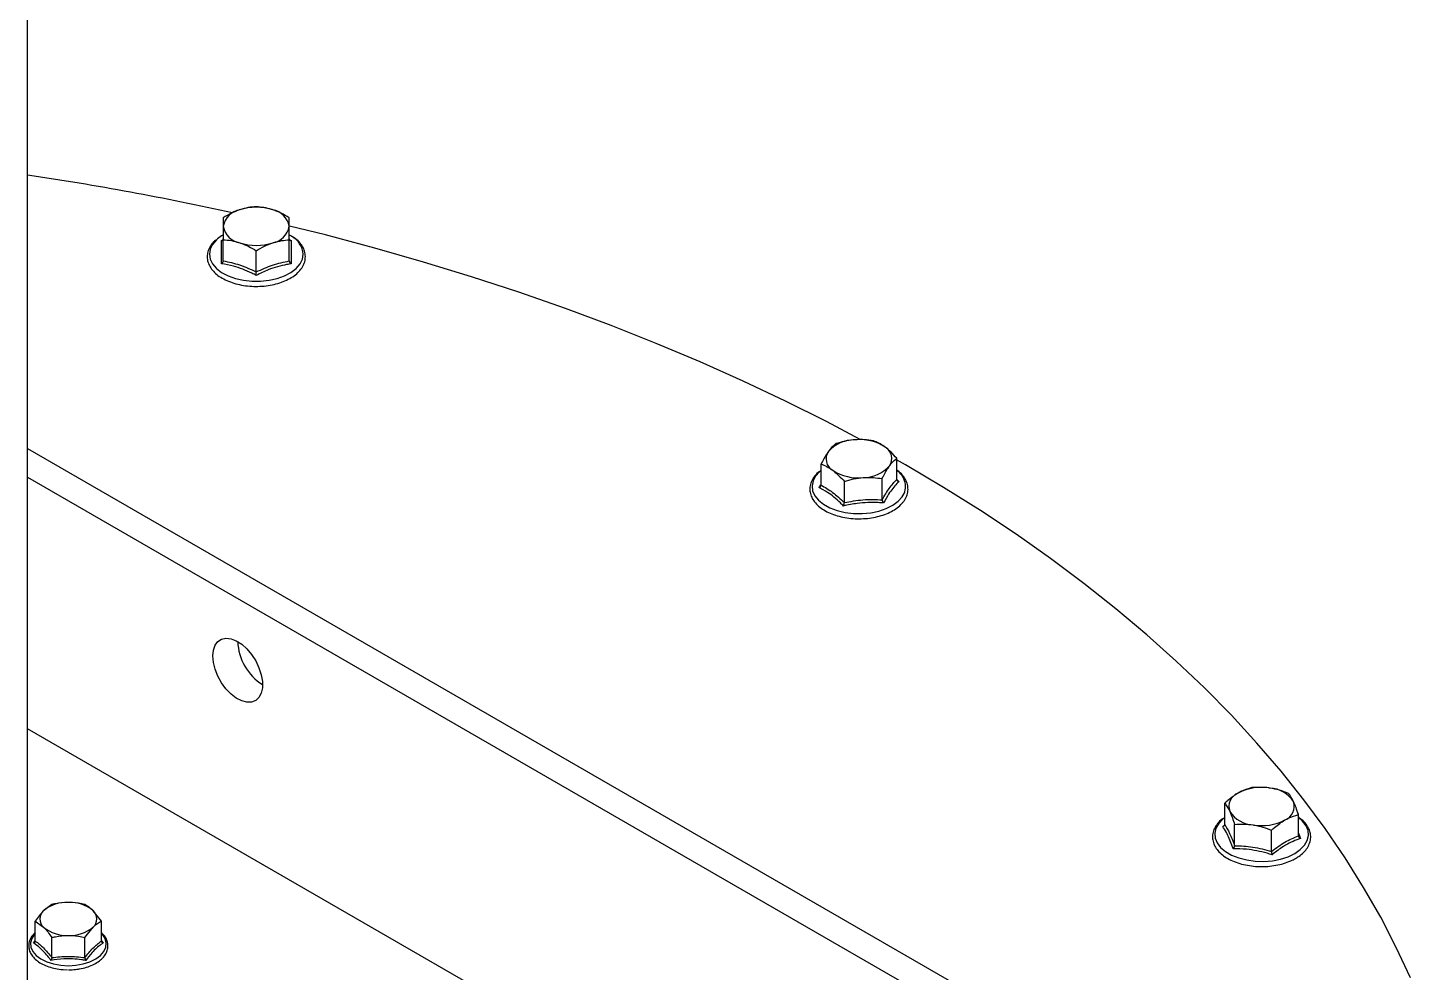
# Model space of a CAD drawing. Header units: millimetres. Extents: x 2 to 418, y 2 to 295.
# Drawn here: x 217.29 to 234.74, y 211.19 to 223.12 of the extents above; entities that cross this region are included whole.
import ezdxf

# ---------------------------------------------------------------- set-up
doc = ezdxf.new("R2010")
doc.units = ezdxf.units.MM

msp = doc.modelspace()

# ---------------------------------------------------------------- linework, layer by layer
at = {"color": 7, "linetype": 'Continuous', "lineweight": 25}
for p, q in [((217.2906, 207.4639), (217.2906, 242.4791)), ((219.7362, 220.4323), (219.756, 220.4418)), ((219.7597, 220.1751), (219.7597, 220.4428)), ((220.593, 220.1751), (220.593, 220.4428)), ((220.5974, 220.4408), (220.6165, 220.4323)), ((220.1764, 220.0362), (220.1764, 220.3039)), ((217.2906, 217.8073), (232.3352, 209.1223)), ((228.3715, 217.601), (228.2583, 217.6659)), ((228.2593, 217.4163), (228.2593, 217.684)), ((217.2906, 217.4444), (232.0209, 208.9408)), ((227.3053, 217.3438), (227.3053, 217.6115)), ((227.5982, 217.1235), (227.5982, 217.3912)), ((228.0752, 217.1597), (228.0752, 217.4274)), ((234.4761, 204.348), (217.2906, 214.269)), ((232.3996, 213.0612), (232.3996, 213.3289)), ((233.3291, 212.9174), (233.3291, 213.1851)), ((232.3735, 213.0369), (232.3984, 213.0558)), ((232.5242, 212.7929), (232.5242, 213.0606)), ((232.9889, 212.721), (232.9889, 212.9887)), ((217.5957, 212.0502), (217.4914, 211.9723)), ((218.2211, 211.8418), (218.1169, 211.9723)), ((217.3872, 211.8418), (217.4914, 211.7639)), ((217.3872, 211.5885), (217.3872, 211.8418)), ((218.0127, 211.6333), (218.1169, 211.7639)), ((218.2211, 211.5885), (218.2211, 211.8418)), ((217.3646, 211.5649), (217.3872, 211.5931)), ((217.5957, 211.3801), (217.5957, 211.6333)), ((218.0127, 211.3801), (218.0127, 211.6333)), ((218.2211, 211.5916), (218.2437, 211.5649)), ((217.7377, 211.2279), (217.7948, 211.2255))]:
    msp.add_line(p, q, dxfattribs=at)
at = {"color": 8, "linetype": 'Continuous', "lineweight": 25}
for p, q in [((228.2598, 217.4141), (228.2861, 217.39)), ((233.3291, 212.9501), (233.3553, 212.885))]:
    msp.add_line(p, q, dxfattribs=at)
at = {"color": 7, "linetype": 'Continuous', "lineweight": 25, "flags": 128}
for points in [[(227.7985, 217.9211), (227.3728, 218.1458), (226.8538, 218.4057), (226.3223, 218.6571), (225.7787, 218.8997), (225.2234, 219.1333), (224.6568, 219.3577), (224.0795, 219.5728), (223.4919, 219.7784), (222.8945, 219.9743), (222.2876, 220.1604), (221.6719, 220.3364), (221.0478, 220.5024), (220.5949, 220.6152)], [(219.7528, 220.4995), (219.7388, 220.4909), (219.688, 220.4539)], [(220.622, 220.4857), (220.6139, 220.4909), (220.5963, 220.5016)], [(234.7416, 211.1262), (234.5638, 211.5093), (234.3673, 211.8894), (234.1522, 212.2661), (233.9187, 212.6392), (233.667, 213.0083), (233.3973, 213.3731), (233.1099, 213.7334), (232.8049, 214.0888), (232.4826, 214.4391), (232.1433, 214.784), (231.7872, 215.1233), (231.4146, 215.4565), (231.0258, 215.7836), (230.6212, 216.1042), (230.201, 216.418), (229.7656, 216.7248), (229.3153, 217.0244), (228.8505, 217.3166), (228.3715, 217.601), (228.3715, 217.601)], [(219.6269, 215.1885), (219.6342, 215.2623), (219.6559, 215.3241), (219.691, 215.3711), (219.7377, 215.4011), (219.7939, 215.4127), (219.8571, 215.4053), (219.9241, 215.3793), (219.992, 215.3358), (220.0575, 215.277), (220.1175, 215.2056), (220.1693, 215.1249), (220.2104, 215.0387), (220.239, 214.951), (220.2536, 214.8659), (220.2536, 214.7875), (220.239, 214.7193), (220.2104, 214.6645), (220.1693, 214.6258), (220.1175, 214.6049), (220.0575, 214.6028), (219.992, 214.6196), (219.9241, 214.6545), (219.8571, 214.7059), (219.7939, 214.7714), (219.7377, 214.8479), (219.691, 214.9319), (219.6559, 215.0193), (219.6342, 215.1062), (219.6269, 215.1885)]]:
    msp.add_lwpolyline(points, dxfattribs=at)
at = {"color": 8, "linetype": 'Continuous', "lineweight": 25, "flags": 128}
for points in [[(219.688, 220.4539), (219.673, 220.4406), (219.6243, 220.3841), (219.5944, 220.3235), (219.5843, 220.2607), (219.5944, 220.1979), (219.6243, 220.1372), (219.673, 220.0808), (219.7388, 220.0304), (219.8196, 219.9879), (219.9125, 219.9547), (220.0143, 219.932), (220.1217, 219.9204), (220.231, 219.9204), (220.3384, 219.932), (220.4403, 219.9547), (220.5331, 219.9879), (220.6139, 220.0304), (220.6797, 220.0808), (220.7284, 220.1372), (220.7583, 220.1979), (220.7684, 220.2607), (220.7684, 220.2607)], [(227.3041, 217.5284), (227.2863, 217.5134), (227.2353, 217.4576), (227.203, 217.3974), (227.1904, 217.3347), (227.198, 217.2718), (227.2254, 217.2108), (227.2719, 217.1537), (227.3357, 217.1025), (227.4147, 217.0589), (227.5062, 217.0245), (227.6072, 217.0003), (227.7141, 216.9873), (227.8233, 216.9859), (227.9311, 216.996), (228.0339, 217.0174), (228.128, 217.0494), (228.2105, 217.0908), (228.2783, 217.1402), (228.3292, 217.196)], [(232.3968, 213.1457), (232.376, 213.1292), (232.3228, 213.0741), (232.2881, 213.0143), (232.273, 212.9518), (232.278, 212.8888), (232.303, 212.8274), (232.3472, 212.7697), (232.4089, 212.7177), (232.4862, 212.6731), (232.5763, 212.6374), (232.6762, 212.612), (232.7826, 212.5975), (232.8917, 212.5946), (232.9999, 212.6033), (233.1035, 212.6234), (233.199, 212.654), (233.283, 212.6943)], [(233.283, 212.6943), (233.3528, 212.7429), (233.406, 212.798), (233.4407, 212.8578), (233.4558, 212.9202), (233.4507, 212.9832), (233.4257, 213.0446), (233.3816, 213.1023), (233.3291, 213.1477)], [(217.3872, 211.6884), (217.375, 211.675), (217.3414, 211.6226), (217.3267, 211.5674), (217.3316, 211.5116), (217.3559, 211.4576), (217.3985, 211.4075), (217.4577, 211.3633), (217.5311, 211.3269), (217.6156, 211.2998), (217.7079, 211.2831), (217.8042, 211.2775)], [(217.8042, 211.2775), (217.9004, 211.2831), (217.9927, 211.2998), (218.0773, 211.3269), (218.1507, 211.3633), (218.2099, 211.4075), (218.2525, 211.4576), (218.2767, 211.5116), (218.2816, 211.5674), (218.267, 211.6226), (218.2334, 211.675), (218.2211, 211.6884)]]:
    msp.add_lwpolyline(points, dxfattribs=at)
at = {"color": 7, "linetype": 'Continuous', "lineweight": 25}
for centre, radius, start, end in [((211.6648, 183.5186), 38.1568, 77.57174, 81.52145), ((220.0134, 220.5666), 0.2577, 100.1397, 169.85409), ((220.1764, 220.1685), 0.6843, 72.27565, 107.72435), ((220.3393, 220.5666), 0.2577, 10.14591, 79.8603), ((220.0134, 220.6574), 0.2577, 190.14591, 259.8603), ((220.3393, 220.6574), 0.2577, 280.1397, 349.85409), ((220.1764, 221.0556), 0.6843, 252.27565, 287.72435), ((227.7304, 217.4646), 0.4521, 90.32239, 137.46127), ((227.7916, 217.332), 0.5881, 56.88663, 96.21723), ((228.0315, 217.6806), 0.1653, 325.1444, 60.54919), ((227.533, 217.6757), 0.1653, 145.1444, 240.54919), ((227.773, 218.0243), 0.5881, 236.88663, 276.21723), ((227.8341, 217.8918), 0.4521, 270.32239, 317.46127), ((220.6204, 215.3992), 0.6798, 182.46641, 237.53359), ((232.6346, 213.2861), 0.1832, 110.74208, 199.461), ((232.8637, 212.8894), 0.6396, 80.2289, 117.35717), ((232.9494, 213.14), 0.3804, 33.43888, 86.5665), ((233.0941, 213.2886), 0.1832, 290.74208, 19.461), ((232.7793, 213.4347), 0.3804, 213.43888, 266.5665), ((232.8651, 213.6853), 0.6396, 260.2289, 297.35717), ((217.7814, 211.6234), 0.4537, 87.13005, 129.73612), ((217.8269, 211.6234), 0.4537, 50.26388, 92.86995), ((217.5823, 211.8681), 0.1383, 131.06868, 228.93132), ((218.0261, 211.8681), 0.1383, 311.06868, 48.93132), ((217.7814, 212.1127), 0.4537, 230.26388, 272.86995), ((217.8269, 212.1127), 0.4537, 267.13005, 309.73612)]:
    msp.add_arc(centre, radius, start, end, dxfattribs=at)
at = {"color": 8, "linetype": 'Continuous', "lineweight": 25}
for centre, radius, start, end in [((220.4856, 220.2368), 0.2838, 4.828, 61.27396), ((228.1327, 217.3287), 0.2372, 325.98195, 57.7303)]:
    msp.add_arc(centre, radius, start, end, dxfattribs=at)
at = {"color": 7, "linetype": 'Continuous', "lineweight": 25}
for points, knots in [([(219.968, 220.8203), (219.9631, 220.8187), (219.8927, 220.7948), (219.8238, 220.7563), (219.7597, 220.7205)], [0, 0, 0, 0, 0.0702211, 1, 1, 1, 1]), ([(220.1764, 220.8594), (220.1425, 220.8566), (220.0742, 220.851), (220.0036, 220.8306), (219.968, 220.8203)], [0, 0, 0, 0, 0.495458, 1, 1, 1, 1]), ([(220.3847, 220.8203), (220.3798, 220.822), (220.3094, 220.845), (220.2405, 220.8524), (220.1764, 220.8594)], [0, 0, 0, 0, 0.0702211, 1, 1, 1, 1]), ([(220.593, 220.7205), (220.5592, 220.7403), (220.4909, 220.7802), (220.4203, 220.8069), (220.3847, 220.8203)], [0, 0, 0, 0, 0.495458, 1, 1, 1, 1]), ([(219.7597, 220.7205), (219.7597, 220.6982), (219.7597, 220.6687), (219.7597, 220.6232), (219.7597, 220.612)], [0, 0, 0, 0, 0.7536937, 1, 1, 1, 1]), ([(219.7597, 220.612), (219.7597, 220.5721), (219.7597, 220.5204), (219.7597, 220.4572), (219.7597, 220.4428)], [0, 0, 0, 0, 0.7706379, 1, 1, 1, 1]), ([(220.593, 220.612), (220.593, 220.6232), (220.593, 220.6687), (220.593, 220.6982), (220.593, 220.7205)], [0, 0, 0, 0, 0.2463063, 1, 1, 1, 1]), ([(220.593, 220.4428), (220.593, 220.4572), (220.593, 220.5204), (220.593, 220.5721), (220.593, 220.612)], [0, 0, 0, 0, 0.2293621, 1, 1, 1, 1]), ([(219.6651, 220.4398), (219.6553, 220.4317), (219.6248, 220.4061), (219.5899, 220.356), (219.5622, 220.292), (219.5539, 220.226), (219.5637, 220.1614), (219.5905, 220.1), (219.6332, 220.0429), (219.6911, 219.9909), (219.7632, 219.9453), (219.8473, 219.9078), (219.9408, 219.8793), (220.0409, 219.8606), (220.1447, 219.8522), (220.2493, 219.8543), (220.3519, 219.8668), (220.4497, 219.8894), (220.54, 219.9216), (220.6204, 219.9629), (220.6884, 220.0124), (220.7419, 220.069), (220.7783, 220.1313), (220.7941, 220.1857), (220.7954, 220.2183), (220.7958, 220.2287)], [0, 0, 0, 0, 0.021805, 0.068211, 0.1138394, 0.1582205, 0.201667, 0.2449795, 0.2889869, 0.3340568, 0.3798951, 0.4260366, 0.472154, 0.518187, 0.5641543, 0.6101003, 0.6560742, 0.7021174, 0.748287, 0.7946319, 0.8411632, 0.8877272, 0.9338472, 0.978906, 1, 1, 1, 1]), ([(219.7362, 220.4323), (219.7363, 220.4323), (219.7397, 220.4323), (219.7461, 220.4334), (219.7535, 220.4376), (219.7587, 220.4441), (219.7593, 220.4499), (219.7597, 220.4528)], [0, 0, 0, 0, 0.0061266, 0.2677695, 0.5287437, 0.7638875, 1, 1, 1, 1]), ([(219.7362, 220.1389), (219.7364, 220.1546), (219.7375, 220.2337), (219.7382, 220.3407), (219.7368, 220.4063), (219.7362, 220.4323)], [0, 0, 0, 0, 0.1305234, 0.6552334, 1, 1, 1, 1]), ([(219.7597, 220.4428), (219.7935, 220.44), (219.8618, 220.4344), (219.9324, 220.414), (219.968, 220.4037)], [0, 0, 0, 0, 0.495458, 1, 1, 1, 1]), ([(220.3847, 220.4037), (220.3896, 220.4053), (220.46, 220.4283), (220.5289, 220.4358), (220.593, 220.4428)], [0, 0, 0, 0, 0.0702211, 1, 1, 1, 1]), ([(220.593, 220.4528), (220.5934, 220.4499), (220.5941, 220.4441), (220.5992, 220.4376), (220.6066, 220.4334), (220.613, 220.4323), (220.6164, 220.4323), (220.6165, 220.4323)], [0, 0, 0, 0, 0.2361125, 0.4712563, 0.7322305, 0.9938734, 1, 1, 1, 1]), ([(220.6165, 220.4323), (220.6163, 220.4228), (220.6152, 220.375), (220.6145, 220.2834), (220.6159, 220.1799), (220.6165, 220.1389)], [0, 0, 0, 0, 0.1305234, 0.6552334, 1, 1, 1, 1]), ([(220.7958, 220.2287), (220.7952, 220.2411), (220.7936, 220.2747), (220.7769, 220.3288), (220.7415, 220.3879), (220.6965, 220.438), (220.6579, 220.4651), (220.6414, 220.4766)], [0, 0, 0, 0, 0.1321558, 0.3603923, 0.5902911, 0.8253983, 1, 1, 1, 1]), ([(219.968, 220.4037), (219.973, 220.402), (220.0433, 220.3782), (220.1123, 220.3397), (220.1764, 220.3039)], [0, 0, 0, 0, 0.0702211, 1, 1, 1, 1]), ([(220.1764, 220.3039), (220.2102, 220.3237), (220.2785, 220.3636), (220.3491, 220.3902), (220.3847, 220.4037)], [0, 0, 0, 0, 0.495458, 1, 1, 1, 1]), ([(219.7362, 220.1389), (219.7363, 220.1389), (219.7397, 220.1412), (219.7461, 220.1466), (219.7535, 220.1558), (219.7587, 220.1657), (219.7593, 220.1719), (219.7597, 220.1751)], [0, 0, 0, 0, 0.0061266, 0.2677695, 0.5287437, 0.7638875, 1, 1, 1, 1]), ([(220.1764, 219.9922), (220.1575, 220.0017), (220.0629, 220.0496), (219.9143, 220.1073), (219.7868, 220.1299), (219.7362, 220.1389)], [0, 0, 0, 0, 0.1305234, 0.6552334, 1, 1, 1, 1]), ([(219.7597, 220.1751), (219.8281, 220.1611), (219.9669, 220.1329), (220.1058, 220.0687), (220.1764, 220.0362)], [0, 0, 0, 0, 0.4922436, 1, 1, 1, 1]), ([(220.1764, 220.0362), (220.2447, 220.0678), (220.3836, 220.1321), (220.5225, 220.1606), (220.593, 220.1751)], [0, 0, 0, 0, 0.4922436, 1, 1, 1, 1]), ([(220.6165, 220.1389), (220.5974, 220.1358), (220.5018, 220.1203), (220.3525, 220.0787), (220.2264, 220.0167), (220.1764, 219.9922)], [0, 0, 0, 0, 0.1305234, 0.6552334, 1, 1, 1, 1]), ([(220.593, 220.1751), (220.5934, 220.1719), (220.5941, 220.1657), (220.5992, 220.1558), (220.6066, 220.1466), (220.613, 220.1412), (220.6164, 220.1389), (220.6165, 220.1389)], [0, 0, 0, 0, 0.2361125, 0.4712563, 0.7322305, 0.9938734, 1, 1, 1, 1]), ([(220.1764, 219.9922), (220.1764, 219.9923), (220.1764, 219.9957), (220.1764, 220.0032), (220.1764, 220.0148), (220.1764, 220.0265), (220.1764, 220.0329), (220.1764, 220.0362)], [0, 0, 0, 0, 0.00612663, 0.26776949, 0.5287437, 0.76388747, 1, 1, 1, 1]), ([(227.4894, 217.8681), (227.4665, 217.8485), (227.4362, 217.8224), (227.405, 217.7805), (227.3973, 217.7702)], [0, 0, 0, 0, 0.7536937, 1, 1, 1, 1]), ([(227.7279, 217.9167), (227.7222, 217.9162), (227.6417, 217.9096), (227.5628, 217.8881), (227.4894, 217.8681)], [0, 0, 0, 0, 0.0702211, 1, 1, 1, 1]), ([(227.9664, 217.9044), (227.9277, 217.9099), (227.8495, 217.9211), (227.7687, 217.9182), (227.7279, 217.9167)], [0, 0, 0, 0, 0.495458, 1, 1, 1, 1]), ([(228.1128, 217.8246), (228.1094, 217.8272), (228.0599, 217.864), (228.0115, 217.8849), (227.9664, 217.9044)], [0, 0, 0, 0, 0.0702211, 1, 1, 1, 1]), ([(228.2593, 217.684), (228.2355, 217.7104), (228.1875, 217.7637), (228.1379, 217.8042), (228.1128, 217.8246)], [0, 0, 0, 0, 0.495458, 1, 1, 1, 1]), ([(227.3973, 217.7702), (227.3733, 217.7331), (227.3421, 217.6849), (227.3121, 217.6252), (227.3053, 217.6115)], [0, 0, 0, 0, 0.7706379, 1, 1, 1, 1]), ([(228.1672, 217.5861), (228.1749, 217.5964), (228.2061, 217.6383), (228.2364, 217.6644), (228.2593, 217.684)], [0, 0, 0, 0, 0.2463063, 1, 1, 1, 1]), ([(227.281, 217.5154), (227.2758, 217.5116), (227.2483, 217.4913), (227.2125, 217.4473), (227.177, 217.3851), (227.1611, 217.3194), (227.1634, 217.2539), (227.1834, 217.191), (227.2196, 217.132), (227.2713, 217.0778), (227.3378, 217.0294), (227.4173, 216.9884), (227.5072, 216.956), (227.6049, 216.9332), (227.7075, 216.9206), (227.8121, 216.9183), (227.9159, 216.9265), (228.0161, 216.945), (228.1098, 216.9733), (228.1946, 217.0109), (228.2678, 217.0572), (228.3186, 217.1023), (228.3419, 217.1326), (228.3499, 217.1429)], [0, 0, 0, 0, 0.0117622, 0.06343, 0.1145286, 0.1643879, 0.2129404, 0.261008, 0.3094434, 0.3589975, 0.4095973, 0.4607349, 0.51196, 0.5631015, 0.6141562, 0.6651651, 0.7161842, 0.7672587, 0.8184475, 0.8698108, 0.9213851, 0.9731153, 1, 1, 1, 1]), ([(227.3053, 217.6115), (227.3291, 217.6021), (227.3771, 217.5832), (227.4267, 217.549), (227.4517, 217.5317)], [0, 0, 0, 0, 0.495458, 1, 1, 1, 1]), ([(227.4517, 217.5317), (227.4552, 217.5291), (227.5046, 217.4915), (227.5531, 217.4395), (227.5982, 217.3912)], [0, 0, 0, 0, 0.0702211, 1, 1, 1, 1]), ([(227.5982, 217.3912), (227.6369, 217.4026), (227.7151, 217.4257), (227.7959, 217.435), (227.8367, 217.4397)], [0, 0, 0, 0, 0.495458, 1, 1, 1, 1]), ([(227.8367, 217.4397), (227.8423, 217.4401), (227.9229, 217.4458), (228.0018, 217.4363), (228.0752, 217.4274)], [0, 0, 0, 0, 0.0702211, 1, 1, 1, 1]), ([(228.0752, 217.4274), (228.082, 217.4411), (228.112, 217.5008), (228.1432, 217.549), (228.1672, 217.5861)], [0, 0, 0, 0, 0.2293621, 1, 1, 1, 1]), ([(228.3499, 217.1429), (228.3572, 217.1539), (228.3777, 217.1848), (228.3981, 217.2392), (228.4045, 217.3049), (228.3928, 217.3693), (228.364, 217.4301), (228.3207, 217.4866), (228.2802, 217.519), (228.26, 217.5352)], [0, 0, 0, 0, 0.085982, 0.2424424, 0.3955145, 0.5456781, 0.6956712, 0.8483482, 1, 1, 1, 1]), ([(227.2784, 217.3134), (227.2785, 217.3135), (227.2824, 217.3149), (227.2897, 217.3187), (227.2982, 217.3261), (227.3041, 217.3347), (227.3049, 217.3408), (227.3053, 217.3438)], [0, 0, 0, 0, 0.0061266, 0.2677695, 0.5287437, 0.7638875, 1, 1, 1, 1]), ([(227.5878, 217.0807), (227.5746, 217.0939), (227.5086, 217.1602), (227.4044, 217.247), (227.3142, 217.2946), (227.2784, 217.3134)], [0, 0, 0, 0, 0.1305234, 0.6552334, 1, 1, 1, 1]), ([(227.3053, 217.3438), (227.3533, 217.3165), (227.4509, 217.2611), (227.5486, 217.1698), (227.5982, 217.1235)], [0, 0, 0, 0, 0.4922436, 1, 1, 1, 1]), ([(228.0752, 217.1597), (228.1054, 217.2107), (228.1667, 217.3142), (228.2281, 217.3819), (228.2593, 217.4163)], [0, 0, 0, 0, 0.4922436, 1, 1, 1, 1]), ([(228.2861, 217.39), (228.2776, 217.3815), (228.2346, 217.3388), (228.1681, 217.2549), (228.1134, 217.1576), (228.0917, 217.119)], [0, 0, 0, 0, 0.1305234, 0.6552334, 1, 1, 1, 1]), ([(228.2593, 217.4163), (228.2597, 217.4134), (228.2605, 217.4074), (228.2664, 217.3996), (228.2749, 217.3936), (228.2822, 217.3909), (228.2861, 217.39), (228.2861, 217.39)], [0, 0, 0, 0, 0.2361125, 0.4712563, 0.7322305, 0.9938734, 1, 1, 1, 1]), ([(228.0917, 217.119), (228.0699, 217.1206), (227.9609, 217.1285), (227.7902, 217.1237), (227.6453, 217.0929), (227.5878, 217.0807)], [0, 0, 0, 0, 0.1305234, 0.6552334, 1, 1, 1, 1]), ([(227.5878, 217.0807), (227.5878, 217.0808), (227.5893, 217.084), (227.5922, 217.0911), (227.5954, 217.1024), (227.5977, 217.1138), (227.598, 217.1203), (227.5982, 217.1235)], [0, 0, 0, 0, 0.0061266, 0.2677695, 0.5287437, 0.7638875, 1, 1, 1, 1]), ([(227.5982, 217.1235), (227.6764, 217.1383), (227.8354, 217.1684), (227.9944, 217.1626), (228.0752, 217.1597)], [0, 0, 0, 0, 0.4922436, 1, 1, 1, 1]), ([(228.0752, 217.1597), (228.0754, 217.1565), (228.0759, 217.1502), (228.0795, 217.1392), (228.0847, 217.1286), (228.0892, 217.122), (228.0916, 217.119), (228.0917, 217.119)], [0, 0, 0, 0, 0.23611253, 0.4712563, 0.73223051, 0.99387337, 1, 1, 1, 1]), ([(232.5698, 213.4574), (232.5254, 213.4282), (232.4678, 213.3902), (232.4124, 213.3403), (232.3996, 213.3289)], [0, 0, 0, 0, 0.7706379, 1, 1, 1, 1]), ([(232.7399, 213.5253), (232.6976, 213.5131), (232.6415, 213.4969), (232.5839, 213.4653), (232.5698, 213.4574)], [0, 0, 0, 0, 0.7536937, 1, 1, 1, 1]), ([(232.9722, 213.5197), (232.9667, 213.5205), (232.8882, 213.5322), (232.8114, 213.5286), (232.7399, 213.5253)], [0, 0, 0, 0, 0.07022107, 1, 1, 1, 1]), ([(233.2046, 213.4534), (233.1669, 213.4677), (233.0907, 213.4966), (233.0119, 213.512), (232.9722, 213.5197)], [0, 0, 0, 0, 0.495458, 1, 1, 1, 1]), ([(233.2668, 213.3496), (233.2654, 213.3528), (233.2443, 213.3976), (233.2237, 213.4265), (233.2046, 213.4534)], [0, 0, 0, 0, 0.0702211, 1, 1, 1, 1]), ([(232.3996, 213.3289), (232.4098, 213.3156), (232.4302, 213.2887), (232.4513, 213.2464), (232.4619, 213.2251)], [0, 0, 0, 0, 0.495458, 1, 1, 1, 1]), ([(233.3291, 213.1851), (233.319, 213.2154), (233.2986, 213.2765), (233.2775, 213.3251), (233.2668, 213.3496)], [0, 0, 0, 0, 0.49545796, 1, 1, 1, 1]), ([(232.3735, 213.1337), (232.3707, 213.1318), (232.3443, 213.1139), (232.3075, 213.0731), (232.2669, 213.0122), (232.2458, 212.947), (232.243, 212.8812), (232.2582, 212.8174), (232.29, 212.7572), (232.3375, 212.7015), (232.4, 212.6514), (232.476, 212.6082), (232.5633, 212.5733), (232.6592, 212.5478), (232.7607, 212.5323), (232.865, 212.5271), (232.9693, 212.5324), (233.0707, 212.548), (233.1665, 212.5736), (233.2402, 212.6032), (233.2944, 212.6318), (233.3444, 212.6634), (233.3975, 212.7074), (233.445, 212.7662), (233.4752, 212.83), (233.4867, 212.8958), (233.4798, 212.9608), (233.456, 213.0229), (233.4153, 213.0804), (233.3725, 213.124), (233.3391, 213.1454), (233.3291, 213.1518)], [0, 0, 0, 0, 0.0046374, 0.04327646, 0.08162643, 0.11917249, 0.15568031, 0.19163257, 0.22766298, 0.26443412, 0.3020543, 0.34018802, 0.37846748, 0.41669734, 0.45485805, 0.4929744, 0.53108615, 0.56923049, 0.60744702, 0.64578219, 0.66602688, 0.686351, 0.72492216, 0.76346664, 0.80145604, 0.83844185, 0.87455701, 0.91045787, 0.94682363, 0.9840655, 1, 1, 1, 1]), ([(232.4619, 213.2251), (232.4634, 213.2219), (232.4844, 213.1762), (232.505, 213.1163), (232.5242, 213.0606)], [0, 0, 0, 0, 0.0702211, 1, 1, 1, 1]), ([(232.9889, 212.9887), (233.0016, 213.0001), (233.057, 213.05), (233.1146, 213.088), (233.159, 213.1173)], [0, 0, 0, 0, 0.2293621, 1, 1, 1, 1]), ([(233.159, 213.1173), (233.1732, 213.1251), (233.2308, 213.1568), (233.2868, 213.1729), (233.3291, 213.1851)], [0, 0, 0, 0, 0.2463063, 1, 1, 1, 1]), ([(232.3735, 213.0369), (232.3736, 213.0369), (232.3773, 213.0375), (232.3845, 213.0395), (232.3928, 213.045), (232.3985, 213.0523), (232.3993, 213.0582), (232.3996, 213.0612)], [0, 0, 0, 0, 0.0061266, 0.2677695, 0.5287437, 0.7638875, 1, 1, 1, 1]), ([(232.505, 212.7535), (232.4996, 212.7688), (232.4721, 212.8459), (232.4283, 212.9496), (232.389, 213.0121), (232.3735, 213.0369)], [0, 0, 0, 0, 0.1305234, 0.6552334, 1, 1, 1, 1]), ([(232.3996, 213.0612), (232.4201, 213.026), (232.4616, 212.9546), (232.5031, 212.8473), (232.5242, 212.7929)], [0, 0, 0, 0, 0.4922436, 1, 1, 1, 1]), ([(232.5242, 213.0606), (232.5619, 213.0632), (232.6381, 213.0686), (232.7168, 213.0596), (232.7565, 213.055)], [0, 0, 0, 0, 0.495458, 1, 1, 1, 1]), ([(232.7565, 213.055), (232.762, 213.0541), (232.8405, 213.0416), (232.9174, 213.0142), (232.9889, 212.9887)], [0, 0, 0, 0, 0.07022107, 1, 1, 1, 1]), ([(232.9889, 212.721), (233.0447, 212.7621), (233.1581, 212.8455), (233.2715, 212.8932), (233.3291, 212.9174)], [0, 0, 0, 0, 0.4922436, 1, 1, 1, 1]), ([(233.3291, 212.9174), (233.3295, 212.9143), (233.3303, 212.9082), (233.336, 212.8991), (233.3443, 212.8911), (233.3514, 212.8868), (233.3552, 212.885), (233.3553, 212.885)], [0, 0, 0, 0, 0.2361125, 0.4712563, 0.7322305, 0.9938734, 1, 1, 1, 1]), ([(232.505, 212.7535), (232.5051, 212.7535), (232.5078, 212.7563), (232.5131, 212.7625), (232.5191, 212.7727), (232.5233, 212.7834), (232.5239, 212.7897), (232.5242, 212.7929)], [0, 0, 0, 0, 0.00612663, 0.26776949, 0.5287437, 0.76388747, 1, 1, 1, 1]), ([(232.9959, 212.6775), (232.9748, 212.684), (232.869, 212.7167), (232.703, 212.7505), (232.5612, 212.7526), (232.505, 212.7535)], [0, 0, 0, 0, 0.1305234, 0.6552334, 1, 1, 1, 1]), ([(232.5242, 212.7929), (232.6004, 212.7899), (232.7553, 212.784), (232.9102, 212.7422), (232.9889, 212.721)], [0, 0, 0, 0, 0.4922436, 1, 1, 1, 1]), ([(233.3553, 212.885), (233.3397, 212.8793), (233.2612, 212.8505), (233.1391, 212.7883), (233.0366, 212.709), (232.9959, 212.6775)], [0, 0, 0, 0, 0.1305234, 0.6552334, 1, 1, 1, 1]), ([(232.9889, 212.721), (232.989, 212.7178), (232.9892, 212.7113), (232.9908, 212.6998), (232.993, 212.6883), (232.9949, 212.681), (232.9959, 212.6776), (232.9959, 212.6775)], [0, 0, 0, 0, 0.2361125, 0.4712563, 0.7322305, 0.9938734, 1, 1, 1, 1]), ([(217.8042, 212.0766), (217.7494, 212.0733), (217.6788, 212.0692), (217.6109, 212.0537), (217.5957, 212.0502)], [0, 0, 0, 0, 0.7762867, 1, 1, 1, 1]), ([(218.0127, 212.0502), (217.9605, 212.0609), (217.8918, 212.0749), (217.8212, 212.0762), (217.8042, 212.0766)], [0, 0, 0, 0, 0.7581486, 1, 1, 1, 1]), ([(218.1169, 211.9723), (218.1144, 211.9748), (218.0792, 212.0096), (218.0447, 212.0306), (218.0127, 212.0502)], [0, 0, 0, 0, 0.0702148, 1, 1, 1, 1]), ([(217.4914, 211.9723), (217.489, 211.9698), (217.4538, 211.9343), (217.4193, 211.8863), (217.3872, 211.8418)], [0, 0, 0, 0, 0.07021477, 1, 1, 1, 1]), ([(217.3872, 211.694), (217.376, 211.6838), (217.3472, 211.6575), (217.3187, 211.6081), (217.3022, 211.5493), (217.305, 211.4903), (217.3251, 211.4341), (217.3612, 211.3822), (217.4126, 211.3354), (217.478, 211.295), (217.5552, 211.2625), (217.6413, 211.2401), (217.7036, 211.2293), (217.7362, 211.228), (217.7377, 211.2279)], [0, 0, 0, 0, 0.0606803, 0.1565733, 0.2501859, 0.3409943, 0.4307261, 0.5213383, 0.6143234, 0.7091882, 0.8047723, 0.9002753, 0.9955999, 1, 1, 1, 1]), ([(217.4914, 211.7639), (217.4939, 211.7614), (217.5291, 211.7258), (217.5636, 211.6779), (217.5957, 211.6333)], [0, 0, 0, 0, 0.07021477, 1, 1, 1, 1]), ([(217.9323, 211.2357), (217.9366, 211.2362), (217.9717, 211.24), (218.0335, 211.257), (218.1137, 211.2866), (218.1829, 211.3261), (218.2391, 211.3732), (218.2797, 211.427), (218.3025, 211.4851), (218.3065, 211.5446), (218.2921, 211.6018), (218.2642, 211.653), (218.2348, 211.6818), (218.2211, 211.6951)], [0, 0, 0, 0, 0.0142696, 0.1160578, 0.2181651, 0.3207225, 0.4237245, 0.5264649, 0.6273774, 0.7252151, 0.8211025, 0.9171315, 1, 1, 1, 1]), ([(218.1169, 211.7639), (218.1194, 211.7663), (218.1546, 211.8011), (218.1891, 211.8222), (218.2211, 211.8418)], [0, 0, 0, 0, 0.0702148, 1, 1, 1, 1]), ([(217.3646, 211.5649), (217.3647, 211.5649), (217.368, 211.5659), (217.3741, 211.5685), (217.3812, 211.5742), (217.3862, 211.581), (217.3869, 211.586), (217.3872, 211.5885)], [0, 0, 0, 0, 0.0067129, 0.2676791, 0.5286892, 0.7638601, 1, 1, 1, 1]), ([(217.5844, 211.3451), (217.5754, 211.3569), (217.5304, 211.4159), (217.4566, 211.4979), (217.3919, 211.545), (217.3646, 211.5649)], [0, 0, 0, 0, 0.1257521, 0.6310579, 1, 1, 1, 1]), ([(217.3872, 211.5885), (217.4214, 211.562), (217.4909, 211.5082), (217.5604, 211.4232), (217.5957, 211.3801)], [0, 0, 0, 0, 0.4922071, 1, 1, 1, 1]), ([(217.5957, 211.6333), (217.6109, 211.6368), (217.6788, 211.6523), (217.7494, 211.6564), (217.8042, 211.6596)], [0, 0, 0, 0, 0.22371328, 1, 1, 1, 1]), ([(217.8042, 211.6596), (217.8212, 211.6593), (217.8918, 211.658), (217.9605, 211.6439), (218.0127, 211.6333)], [0, 0, 0, 0, 0.2418514, 1, 1, 1, 1]), ([(218.0127, 211.3801), (218.0469, 211.422), (218.1163, 211.5071), (218.1858, 211.5611), (218.2211, 211.5885)], [0, 0, 0, 0, 0.4922071, 1, 1, 1, 1]), ([(218.2437, 211.5649), (218.2344, 211.5584), (218.188, 211.5259), (218.1131, 211.4593), (218.0504, 211.379), (218.0239, 211.3451)], [0, 0, 0, 0, 0.1257521, 0.6310579, 1, 1, 1, 1]), ([(218.2211, 211.5885), (218.2215, 211.586), (218.2221, 211.581), (218.2271, 211.5742), (218.2342, 211.5685), (218.2404, 211.5659), (218.2436, 211.5649), (218.2437, 211.5649)], [0, 0, 0, 0, 0.23613995, 0.47131079, 0.73232089, 0.99328712, 1, 1, 1, 1]), ([(217.5957, 211.3801), (217.5955, 211.3774), (217.5952, 211.372), (217.5927, 211.3627), (217.5891, 211.3535), (217.5861, 211.3478), (217.5844, 211.3452), (217.5844, 211.3451)], [0, 0, 0, 0, 0.23613995, 0.47131079, 0.73232089, 0.99328712, 1, 1, 1, 1]), ([(218.0239, 211.3451), (218.0057, 211.3478), (217.9142, 211.3614), (217.7656, 211.3692), (217.6382, 211.3523), (217.5844, 211.3451)], [0, 0, 0, 0, 0.1257521, 0.6310579, 1, 1, 1, 1]), ([(217.5957, 211.3801), (217.6641, 211.3878), (217.803, 211.4034), (217.9421, 211.3879), (218.0127, 211.3801)], [0, 0, 0, 0, 0.4922071, 1, 1, 1, 1]), ([(218.0127, 211.3801), (218.0128, 211.3774), (218.0132, 211.372), (218.0156, 211.3627), (218.0192, 211.3535), (218.0223, 211.3478), (218.0239, 211.3452), (218.0239, 211.3451)], [0, 0, 0, 0, 0.23613995, 0.47131079, 0.73232089, 0.99328712, 1, 1, 1, 1]), ([(217.8042, 211.2251), (217.8206, 211.2253), (217.864, 211.2259), (217.9062, 211.232), (217.9323, 211.2357)], [0, 0, 0, 0, 0.380231, 1, 1, 1, 1])]:
    msp.add_open_spline(points, degree=3, knots=knots, dxfattribs=at)
at = {"color": 8, "linetype": 'Continuous', "lineweight": 25}
msp.add_open_spline([(227.2784, 217.3134), (227.287, 217.329), (227.296, 217.3453), (227.3049, 217.3584), (227.3053, 217.359)], degree=3, knots=[0, 0, 0, 0, 0.9578982, 1, 1, 1, 1], dxfattribs=at)

doc.saveas('drawing.dxf')
